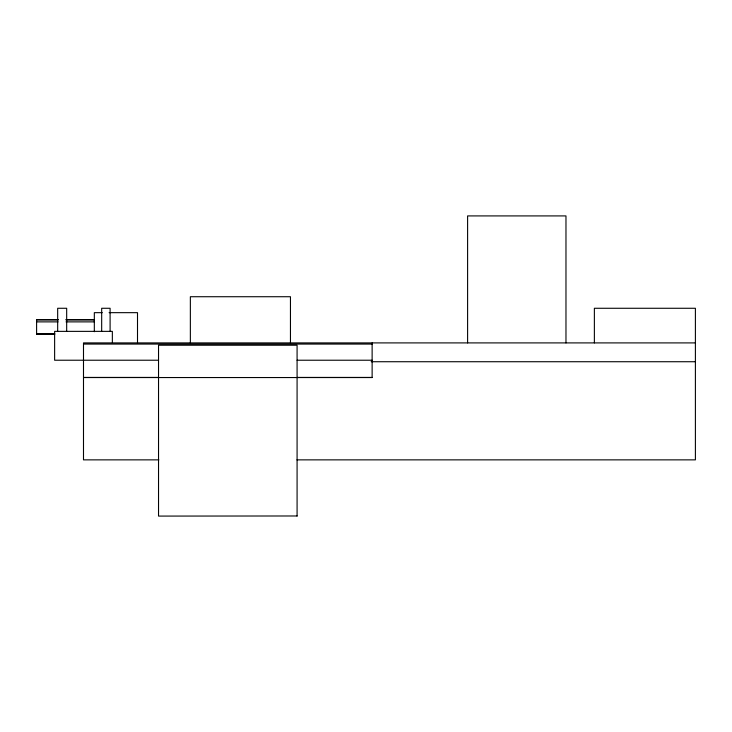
<?xml version="1.0" encoding="UTF-8"?>
<svg xmlns="http://www.w3.org/2000/svg" width="732" height="732" viewBox="0 0 732 732"><rect width="100%" height="100%" fill="white"/><g stroke="black" fill="none" stroke-linecap="round" stroke-linejoin="round"><path stroke-width="1.1" d="M102.279 312.665L94.327 312.665L94.327 331.706M109.095 312.665L137.506 312.665L137.506 342.905M58.102 319.582L36.6 319.582L36.6 334.359L54.708 334.359M66.026 319.582L94.327 319.582M36.6 319.93L58.102 319.93M66.026 319.93L94.327 319.93M36.6 321.879L58.102 321.879M66.026 321.879L94.327 321.879M36.6 333.673L54.708 333.673M36.6 333.883L54.708 333.883M695.4 342.905L83.494 342.905L83.494 459.861L158.835 459.861M83.494 344.067L372.13 344.067M158.533 360.226L54.626 360.226L54.626 331.367L112.353 331.367L112.353 342.466M297.082 360.226L372.13 360.226M371.179 361.727L695.4 361.727M83.494 377.428L158.533 377.428M297.082 377.428L372.13 377.428M83.494 377.547L372.13 377.547L372.13 342.905M296.972 459.861L695.4 459.861L695.4 308.273L594.375 308.273L594.375 342.905M297.082 515.978L158.533 516.087L158.533 345.22L297.082 345.22L297.082 516.087M565.973 342.905L565.973 215.913L467.602 215.913L467.602 342.905M290.458 342.905L290.458 296.725L190.357 296.725L190.357 342.905M110.102 331.367L110.102 308.273L101.675 308.273L101.675 331.367M66.676 331.367L66.676 308.273L57.672 308.273L57.672 331.367"/></g></svg>
